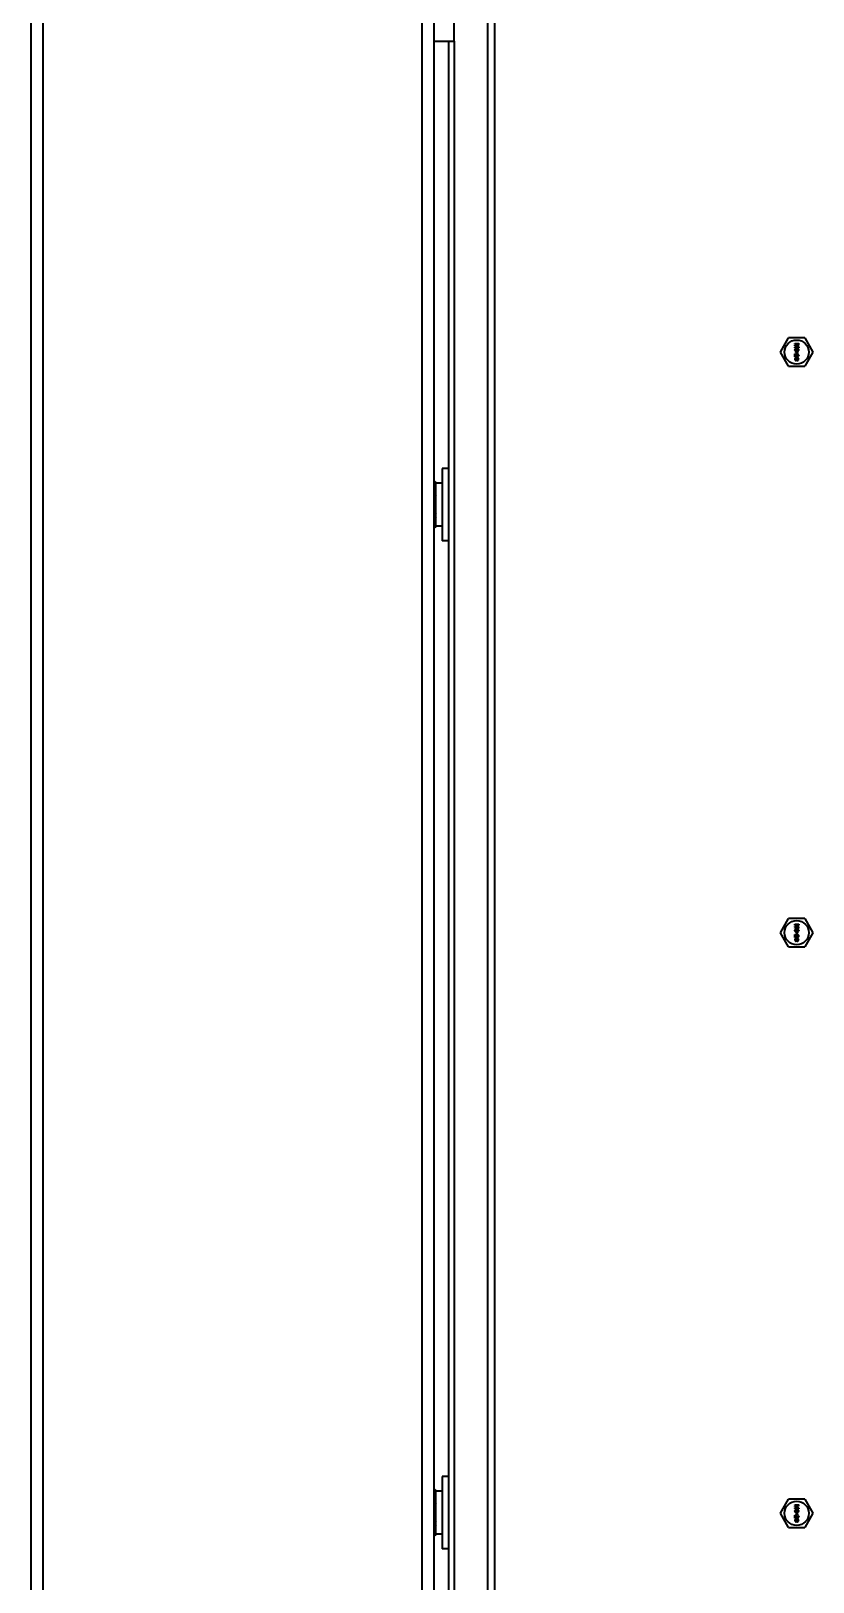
# Model space of a CAD drawing. Header units: millimetres. Extents: x 32496 to 166256, y 3504 to 23939.
# Drawn here: x 92005.8 to 92199.7, y 21314.8 to 21699.5 of the extents above; entities that cross this region are included whole.
import ezdxf

# ---------------------------------------------------------------- set-up
doc = ezdxf.new("R2010")
doc.units = ezdxf.units.MM
doc.layers.get('0').update_dxf_attribs({"lineweight": 35})

# ---------------------------------------------------------------- blocks, each defined once
blk = doc.blocks.new('8-1250')
at = {"linetype": 'Continuous'}
for p, q in [((-7957.13, -34766.29), (-7957.13, -32106.29)), ((-7954.13, -34766.29), (-7954.13, -32106.29)), ((-7860.13, -34766.29), (-7860.13, -32152.29)), ((-7857.13, -33063.31), (-7857.13, -32783.31)), ((-7842.13, -33005.99), (-7842.13, -33817.58)), ((-7843.83, -33814.64), (-7843.83, -33008.94)), ((-7852.13, -33063.31), (-7852.13, -33017.31)), ((-7857.13, -33760.26), (-7857.13, -33063.31)), ((-7857.13, -33063.31), (-7852.13, -33063.31)), ((-7853.53, -33175.64), (-7853.53, -33063.31)), ((-7852.13, -33063.31), (-7852.13, -33566.79)), ((-7771.25, -33140.45), (-7769.23, -33136.95)), ((-7765.19, -33136.95), (-7769.23, -33136.95)), ((-7767.71, -33138.47), (-7767.71, -33138.35)), ((-7767.71, -33138.35), (-7766.71, -33138.35)), ((-7766.92, -33138.47), (-7767.71, -33138.77)), ((-7766.92, -33138.47), (-7767.71, -33138.47)), ((-7767.71, -33138.93), (-7767.71, -33138.77)), ((-7767.71, -33138.93), (-7766.92, -33139.22)), ((-7767.71, -33139.35), (-7767.71, -33139.22)), ((-7767.71, -33139.22), (-7766.92, -33139.22)), ((-7767.61, -33138.85), (-7766.71, -33138.54)), ((-7766.71, -33139.16), (-7767.61, -33138.85)), ((-7766.71, -33138.35), (-7766.71, -33138.54)), ((-7766.71, -33139.16), (-7766.71, -33139.35)), ((-7765.19, -33136.95), (-7763.17, -33140.45)), ((-7769.23, -33143.95), (-7771.25, -33140.45)), ((-7766.71, -33139.35), (-7767.71, -33139.35)), ((-7767.69, -33139.74), (-7767.71, -33139.85)), ((-7767.71, -33139.95), (-7767.71, -33139.85)), ((-7767.71, -33139.95), (-7767.69, -33140.06)), ((-7767.71, -33141.64), (-7767.71, -33140.89)), ((-7767.71, -33140.89), (-7767.61, -33140.89)), ((-7767.61, -33141.64), (-7767.71, -33141.64)), ((-7767.69, -33142.06), (-7767.71, -33142.18)), ((-7767.71, -33142.18), (-7767.69, -33142.31)), ((-7767.63, -33139.64), (-7767.69, -33139.74)), ((-7767.69, -33140.06), (-7767.63, -33140.16)), ((-7767.63, -33141.95), (-7767.69, -33142.06)), ((-7767.69, -33142.31), (-7767.63, -33142.41)), ((-7767.54, -33139.58), (-7767.63, -33139.64)), ((-7767.63, -33140.16), (-7767.54, -33140.22)), ((-7767.56, -33141.89), (-7767.63, -33141.95)), ((-7767.63, -33142.41), (-7767.56, -33142.47)), ((-7767.61, -33139.83), (-7767.58, -33139.77)), ((-7767.61, -33139.83), (-7767.61, -33139.97)), ((-7767.58, -33140.04), (-7767.61, -33139.97)), ((-7767.07, -33141.47), (-7767.61, -33140.89)), ((-7767.61, -33141.06), (-7767.61, -33141.64)), ((-7767.61, -33141.06), (-7767.14, -33141.58)), ((-7767.61, -33142.18), (-7767.58, -33142.08)), ((-7767.58, -33142.29), (-7767.61, -33142.18)), ((-7767.58, -33139.77), (-7767.54, -33139.7)), ((-7767.54, -33140.1), (-7767.58, -33140.04)), ((-7767.58, -33142.08), (-7767.54, -33142.02)), ((-7767.54, -33142.35), (-7767.58, -33142.29)), ((-7767.48, -33141.85), (-7767.56, -33141.89)), ((-7767.56, -33142.47), (-7767.48, -33142.52)), ((-7767.44, -33139.54), (-7767.54, -33139.58)), ((-7767.54, -33139.7), (-7767.48, -33139.66)), ((-7767.48, -33140.14), (-7767.54, -33140.1)), ((-7767.54, -33140.22), (-7767.44, -33140.27)), ((-7767.54, -33142.02), (-7767.41, -33141.93)), ((-7767.41, -33142.43), (-7767.54, -33142.35)), ((-7767.48, -33139.66), (-7767.41, -33139.64)), ((-7767.41, -33140.16), (-7767.48, -33140.14)), ((-7767.41, -33141.83), (-7767.48, -33141.85)), ((-7767.48, -33142.52), (-7767.41, -33142.54)), ((-7767.29, -33139.52), (-7767.44, -33139.54)), ((-7767.33, -33140.27), (-7767.44, -33140.27)), ((-7767.35, -33139.64), (-7767.41, -33139.64)), ((-7767.41, -33140.16), (-7767.35, -33140.16)), ((-7767.31, -33141.81), (-7767.41, -33141.83)), ((-7767.41, -33141.93), (-7767.29, -33141.91)), ((-7767.29, -33142.45), (-7767.41, -33142.43)), ((-7767.41, -33142.54), (-7767.31, -33142.56)), ((-7767.39, -33140.6), (-7767.39, -33140.56)), ((-7767.39, -33140.56), (-7767.24, -33140.56)), ((-7767.24, -33140.6), (-7767.39, -33140.6)), ((-7767.35, -33139.64), (-7767.29, -33139.66)), ((-7767.29, -33140.14), (-7767.35, -33140.16)), ((-7767.33, -33140.43), (-7767.35, -33140.45)), ((-7767.35, -33140.45), (-7767.24, -33140.56)), ((-7767.24, -33140.6), (-7767.35, -33140.7)), ((-7767.35, -33140.7), (-7767.33, -33140.72)), ((-7767.33, -33140.27), (-7767.22, -33140.22)), ((-7767.2, -33140.56), (-7767.33, -33140.43)), ((-7767.33, -33140.72), (-7767.2, -33140.6)), ((-7767.31, -33141.81), (-7767.12, -33141.81)), ((-7767.12, -33142.56), (-7767.31, -33142.56)), ((-7767.29, -33139.52), (-7767.14, -33139.52)), ((-7767.29, -33139.66), (-7767.24, -33139.7)), ((-7767.24, -33140.1), (-7767.29, -33140.14)), ((-7767.14, -33141.91), (-7767.29, -33141.91)), ((-7767.29, -33142.45), (-7767.14, -33142.45)), ((-7767.24, -33139.7), (-7767.2, -33139.77)), ((-7767.2, -33140.04), (-7767.24, -33140.1)), ((-7767.22, -33140.22), (-7767.16, -33140.16)), ((-7767.2, -33139.77), (-7767.18, -33139.83)), ((-7767.18, -33139.97), (-7767.2, -33140.04)), ((-7767.07, -33140.43), (-7767.2, -33140.56)), ((-7767.2, -33140.6), (-7767.07, -33140.72)), ((-7767.09, -33139.74), (-7767.18, -33139.62)), ((-7767.14, -33139.62), (-7767.18, -33139.62)), ((-7767.18, -33139.97), (-7767.18, -33139.83)), ((-7767.16, -33140.16), (-7767.09, -33140.06)), ((-7767.16, -33140.56), (-7767.05, -33140.45)), ((-7767.16, -33140.56), (-7767.01, -33140.56)), ((-7767.05, -33140.7), (-7767.16, -33140.6)), ((-7767.01, -33140.6), (-7767.16, -33140.6)), ((-7766.99, -33139.54), (-7767.14, -33139.52)), ((-7767.14, -33139.62), (-7767.01, -33139.64)), ((-7767.14, -33141.58), (-7767.07, -33141.62)), ((-7767.14, -33141.91), (-7767.01, -33141.93)), ((-7767.01, -33142.43), (-7767.14, -33142.45)), ((-7767.01, -33141.83), (-7767.12, -33141.81)), ((-7767.12, -33142.56), (-7767.01, -33142.54)), ((-7767.07, -33139.85), (-7767.09, -33139.74)), ((-7767.09, -33140.06), (-7767.07, -33139.95)), ((-7767.07, -33139.85), (-7767.07, -33139.95)), ((-7767.05, -33140.45), (-7767.07, -33140.43)), ((-7767.07, -33140.72), (-7767.05, -33140.7)), ((-7766.99, -33141.52), (-7767.07, -33141.47)), ((-7767.07, -33141.62), (-7766.99, -33141.64)), ((-7767.01, -33139.64), (-7766.95, -33139.66)), ((-7767.01, -33140.56), (-7767.01, -33140.6)), ((-7766.95, -33141.85), (-7767.01, -33141.83)), ((-7767.01, -33141.93), (-7766.88, -33142.02)), ((-7766.88, -33142.35), (-7767.01, -33142.43)), ((-7767.01, -33142.54), (-7766.95, -33142.52)), ((-7766.88, -33139.58), (-7766.99, -33139.54)), ((-7766.99, -33141.52), (-7766.95, -33141.52)), ((-7766.95, -33141.64), (-7766.99, -33141.64)), ((-7766.95, -33139.66), (-7766.88, -33139.7)), ((-7766.88, -33140.08), (-7766.95, -33140.12)), ((-7766.95, -33140.22), (-7766.95, -33140.12)), ((-7766.95, -33140.22), (-7766.88, -33140.2)), ((-7766.95, -33141.02), (-7766.95, -33140.91)), ((-7766.86, -33140.93), (-7766.95, -33140.91)), ((-7766.95, -33141.02), (-7766.88, -33141.06)), ((-7766.88, -33141.47), (-7766.95, -33141.52)), ((-7766.95, -33141.64), (-7766.86, -33141.62)), ((-7766.86, -33141.89), (-7766.95, -33141.85)), ((-7766.95, -33142.52), (-7766.86, -33142.47)), ((-7766.8, -33139.64), (-7766.88, -33139.58)), ((-7766.88, -33139.7), (-7766.84, -33139.77)), ((-7766.84, -33140.02), (-7766.88, -33140.08)), ((-7766.88, -33140.2), (-7766.8, -33140.14)), ((-7766.88, -33141.06), (-7766.84, -33141.12)), ((-7766.84, -33141.41), (-7766.88, -33141.47)), ((-7766.88, -33142.02), (-7766.84, -33142.08)), ((-7766.84, -33142.29), (-7766.88, -33142.35)), ((-7766.78, -33141.02), (-7766.86, -33140.93)), ((-7766.86, -33141.62), (-7766.78, -33141.54)), ((-7766.8, -33141.95), (-7766.86, -33141.89)), ((-7766.86, -33142.47), (-7766.8, -33142.41)), ((-7766.84, -33139.77), (-7766.82, -33139.83)), ((-7766.82, -33139.95), (-7766.84, -33140.02)), ((-7766.84, -33141.12), (-7766.82, -33141.22)), ((-7766.82, -33141.31), (-7766.84, -33141.41)), ((-7766.84, -33142.08), (-7766.82, -33142.18)), ((-7766.82, -33142.18), (-7766.84, -33142.29)), ((-7766.82, -33139.95), (-7766.82, -33139.83)), ((-7766.82, -33141.31), (-7766.82, -33141.22)), ((-7766.73, -33139.74), (-7766.8, -33139.64)), ((-7766.8, -33140.14), (-7766.73, -33140.04)), ((-7766.73, -33142.06), (-7766.8, -33141.95)), ((-7766.8, -33142.41), (-7766.73, -33142.31)), ((-7766.73, -33141.1), (-7766.78, -33141.02)), ((-7766.78, -33141.54), (-7766.73, -33141.45)), ((-7766.71, -33139.85), (-7766.73, -33139.74)), ((-7766.73, -33140.04), (-7766.71, -33139.93)), ((-7766.71, -33141.24), (-7766.73, -33141.1)), ((-7766.73, -33141.45), (-7766.71, -33141.33)), ((-7766.71, -33142.18), (-7766.73, -33142.06)), ((-7766.73, -33142.31), (-7766.71, -33142.18)), ((-7766.71, -33139.85), (-7766.71, -33139.93)), ((-7766.71, -33141.24), (-7766.71, -33141.33)), ((-7763.17, -33140.45), (-7765.19, -33143.95)), ((-7769.23, -33143.95), (-7765.19, -33143.95)), ((-7855.13, -33169.29), (-7855.13, -33187.29)), ((-7853.53, -33169.29), (-7855.13, -33169.29)), ((-7856.73, -33172.82), (-7857, -33172.54)), ((-7856.73, -33183.76), (-7856.73, -33172.82)), ((-7855.13, -33172.94), (-7856.73, -33172.94)), ((-7853.53, -33180.91), (-7853.53, -33175.64)), ((-7853.53, -33425.64), (-7853.53, -33180.91)), ((-7856.73, -33183.76), (-7857, -33184.03)), ((-7855.13, -33183.64), (-7856.73, -33183.64)), ((-7853.53, -33187.29), (-7855.13, -33187.29)), ((-7771.25, -33284.45), (-7769.23, -33280.95)), ((-7765.19, -33280.95), (-7769.23, -33280.95)), ((-7765.19, -33280.95), (-7763.17, -33284.45)), ((-7769.23, -33287.95), (-7771.25, -33284.45)), ((-7767.71, -33282.47), (-7767.71, -33282.35)), ((-7767.71, -33282.35), (-7766.71, -33282.35)), ((-7766.92, -33282.47), (-7767.71, -33282.77)), ((-7766.92, -33282.47), (-7767.71, -33282.47)), ((-7767.71, -33282.93), (-7767.71, -33282.77)), ((-7767.71, -33282.93), (-7766.92, -33283.22)), ((-7767.71, -33283.35), (-7767.71, -33283.22)), ((-7767.71, -33283.22), (-7766.92, -33283.22)), ((-7766.71, -33283.35), (-7767.71, -33283.35)), ((-7767.69, -33283.74), (-7767.71, -33283.85)), ((-7767.71, -33283.95), (-7767.71, -33283.85)), ((-7767.71, -33283.95), (-7767.69, -33284.06)), ((-7767.71, -33285.64), (-7767.71, -33284.89)), ((-7767.71, -33284.89), (-7767.61, -33284.89)), ((-7767.63, -33283.64), (-7767.69, -33283.74)), ((-7767.69, -33284.06), (-7767.63, -33284.16)), ((-7767.54, -33283.58), (-7767.63, -33283.64)), ((-7767.63, -33284.16), (-7767.54, -33284.22)), ((-7767.61, -33282.85), (-7766.71, -33282.54)), ((-7766.71, -33283.16), (-7767.61, -33282.85)), ((-7767.61, -33283.83), (-7767.58, -33283.77)), ((-7767.61, -33283.83), (-7767.61, -33283.97)), ((-7767.58, -33284.04), (-7767.61, -33283.97)), ((-7767.07, -33285.47), (-7767.61, -33284.89)), ((-7767.61, -33285.06), (-7767.61, -33285.64)), ((-7767.61, -33285.06), (-7767.14, -33285.58)), ((-7767.58, -33283.77), (-7767.54, -33283.7)), ((-7767.54, -33284.1), (-7767.58, -33284.04)), ((-7767.44, -33283.54), (-7767.54, -33283.58)), ((-7767.54, -33283.7), (-7767.48, -33283.66)), ((-7767.48, -33284.14), (-7767.54, -33284.1)), ((-7767.54, -33284.22), (-7767.44, -33284.27)), ((-7767.48, -33283.66), (-7767.41, -33283.64)), ((-7767.41, -33284.16), (-7767.48, -33284.14)), ((-7767.29, -33283.52), (-7767.44, -33283.54)), ((-7767.33, -33284.27), (-7767.44, -33284.27)), ((-7767.35, -33283.64), (-7767.41, -33283.64)), ((-7767.41, -33284.16), (-7767.35, -33284.16)), ((-7767.39, -33284.6), (-7767.39, -33284.56)), ((-7767.39, -33284.56), (-7767.24, -33284.56)), ((-7767.24, -33284.6), (-7767.39, -33284.6)), ((-7767.35, -33283.64), (-7767.29, -33283.66)), ((-7767.29, -33284.14), (-7767.35, -33284.16)), ((-7767.33, -33284.43), (-7767.35, -33284.45)), ((-7767.35, -33284.45), (-7767.24, -33284.56)), ((-7767.24, -33284.6), (-7767.35, -33284.7)), ((-7767.35, -33284.7), (-7767.33, -33284.72)), ((-7767.33, -33284.27), (-7767.22, -33284.22)), ((-7767.2, -33284.56), (-7767.33, -33284.43)), ((-7767.33, -33284.72), (-7767.2, -33284.6)), ((-7767.29, -33283.52), (-7767.14, -33283.52)), ((-7767.29, -33283.66), (-7767.24, -33283.7)), ((-7767.24, -33284.1), (-7767.29, -33284.14)), ((-7767.24, -33283.7), (-7767.2, -33283.77)), ((-7767.2, -33284.04), (-7767.24, -33284.1)), ((-7767.22, -33284.22), (-7767.16, -33284.16)), ((-7767.2, -33283.77), (-7767.18, -33283.83)), ((-7767.18, -33283.97), (-7767.2, -33284.04)), ((-7767.07, -33284.43), (-7767.2, -33284.56)), ((-7767.2, -33284.6), (-7767.07, -33284.72)), ((-7767.09, -33283.74), (-7767.18, -33283.62)), ((-7767.14, -33283.62), (-7767.18, -33283.62)), ((-7767.18, -33283.97), (-7767.18, -33283.83)), ((-7767.16, -33284.16), (-7767.09, -33284.06)), ((-7767.16, -33284.56), (-7767.05, -33284.45)), ((-7767.16, -33284.56), (-7767.01, -33284.56)), ((-7767.05, -33284.7), (-7767.16, -33284.6)), ((-7767.01, -33284.6), (-7767.16, -33284.6)), ((-7766.99, -33283.54), (-7767.14, -33283.52)), ((-7767.14, -33283.62), (-7767.01, -33283.64)), ((-7767.07, -33283.85), (-7767.09, -33283.74)), ((-7767.09, -33284.06), (-7767.07, -33283.95)), ((-7767.07, -33283.85), (-7767.07, -33283.95)), ((-7767.05, -33284.45), (-7767.07, -33284.43)), ((-7767.07, -33284.72), (-7767.05, -33284.7)), ((-7766.99, -33285.52), (-7767.07, -33285.47)), ((-7767.01, -33283.64), (-7766.95, -33283.66)), ((-7767.01, -33284.56), (-7767.01, -33284.6)), ((-7766.88, -33283.58), (-7766.99, -33283.54)), ((-7766.95, -33283.66), (-7766.88, -33283.7)), ((-7766.88, -33284.08), (-7766.95, -33284.12)), ((-7766.95, -33284.22), (-7766.95, -33284.12)), ((-7766.95, -33284.22), (-7766.88, -33284.2)), ((-7766.95, -33285.02), (-7766.95, -33284.91)), ((-7766.86, -33284.93), (-7766.95, -33284.91)), ((-7766.95, -33285.02), (-7766.88, -33285.06)), ((-7766.88, -33285.47), (-7766.95, -33285.52)), ((-7766.8, -33283.64), (-7766.88, -33283.58)), ((-7766.88, -33283.7), (-7766.84, -33283.77)), ((-7766.84, -33284.02), (-7766.88, -33284.08)), ((-7766.88, -33284.2), (-7766.8, -33284.14)), ((-7766.88, -33285.06), (-7766.84, -33285.12)), ((-7766.84, -33285.41), (-7766.88, -33285.47)), ((-7766.78, -33285.02), (-7766.86, -33284.93)), ((-7766.84, -33283.77), (-7766.82, -33283.83)), ((-7766.82, -33283.95), (-7766.84, -33284.02)), ((-7766.84, -33285.12), (-7766.82, -33285.22)), ((-7766.82, -33285.31), (-7766.84, -33285.41)), ((-7766.82, -33283.95), (-7766.82, -33283.83)), ((-7766.82, -33285.31), (-7766.82, -33285.22)), ((-7766.73, -33283.74), (-7766.8, -33283.64)), ((-7766.8, -33284.14), (-7766.73, -33284.04)), ((-7766.73, -33285.1), (-7766.78, -33285.02)), ((-7766.78, -33285.54), (-7766.73, -33285.45)), ((-7766.71, -33283.85), (-7766.73, -33283.74)), ((-7766.73, -33284.04), (-7766.71, -33283.93)), ((-7766.71, -33285.24), (-7766.73, -33285.1)), ((-7766.73, -33285.45), (-7766.71, -33285.33)), ((-7766.71, -33282.35), (-7766.71, -33282.54)), ((-7766.71, -33283.16), (-7766.71, -33283.35)), ((-7766.71, -33283.85), (-7766.71, -33283.93)), ((-7766.71, -33285.24), (-7766.71, -33285.33)), ((-7763.17, -33284.45), (-7765.19, -33287.95)), ((-7769.23, -33287.95), (-7765.19, -33287.95)), ((-7767.61, -33285.64), (-7767.71, -33285.64)), ((-7767.69, -33286.06), (-7767.71, -33286.18)), ((-7767.71, -33286.18), (-7767.69, -33286.31)), ((-7767.63, -33285.95), (-7767.69, -33286.06)), ((-7767.69, -33286.31), (-7767.63, -33286.41)), ((-7767.56, -33285.89), (-7767.63, -33285.95)), ((-7767.63, -33286.41), (-7767.56, -33286.47)), ((-7767.61, -33286.18), (-7767.58, -33286.08)), ((-7767.58, -33286.29), (-7767.61, -33286.18)), ((-7767.58, -33286.08), (-7767.54, -33286.02)), ((-7767.54, -33286.35), (-7767.58, -33286.29)), ((-7767.48, -33285.85), (-7767.56, -33285.89)), ((-7767.56, -33286.47), (-7767.48, -33286.52)), ((-7767.54, -33286.02), (-7767.41, -33285.93)), ((-7767.41, -33286.43), (-7767.54, -33286.35)), ((-7767.41, -33285.83), (-7767.48, -33285.85)), ((-7767.48, -33286.52), (-7767.41, -33286.54)), ((-7767.31, -33285.81), (-7767.41, -33285.83)), ((-7767.41, -33285.93), (-7767.29, -33285.91)), ((-7767.29, -33286.45), (-7767.41, -33286.43)), ((-7767.41, -33286.54), (-7767.31, -33286.56)), ((-7767.31, -33285.81), (-7767.12, -33285.81)), ((-7767.12, -33286.56), (-7767.31, -33286.56)), ((-7767.14, -33285.91), (-7767.29, -33285.91)), ((-7767.29, -33286.45), (-7767.14, -33286.45)), ((-7767.14, -33285.58), (-7767.07, -33285.62)), ((-7767.14, -33285.91), (-7767.01, -33285.93)), ((-7767.01, -33286.43), (-7767.14, -33286.45)), ((-7767.01, -33285.83), (-7767.12, -33285.81)), ((-7767.12, -33286.56), (-7767.01, -33286.54)), ((-7767.07, -33285.62), (-7766.99, -33285.64)), ((-7766.95, -33285.85), (-7767.01, -33285.83)), ((-7767.01, -33285.93), (-7766.88, -33286.02)), ((-7766.88, -33286.35), (-7767.01, -33286.43)), ((-7767.01, -33286.54), (-7766.95, -33286.52)), ((-7766.99, -33285.52), (-7766.95, -33285.52)), ((-7766.95, -33285.64), (-7766.99, -33285.64)), ((-7766.95, -33285.64), (-7766.86, -33285.62)), ((-7766.86, -33285.89), (-7766.95, -33285.85)), ((-7766.95, -33286.52), (-7766.86, -33286.47)), ((-7766.88, -33286.02), (-7766.84, -33286.08)), ((-7766.84, -33286.29), (-7766.88, -33286.35)), ((-7766.86, -33285.62), (-7766.78, -33285.54)), ((-7766.8, -33285.95), (-7766.86, -33285.89)), ((-7766.86, -33286.47), (-7766.8, -33286.41)), ((-7766.84, -33286.08), (-7766.82, -33286.18)), ((-7766.82, -33286.18), (-7766.84, -33286.29)), ((-7766.73, -33286.06), (-7766.8, -33285.95)), ((-7766.8, -33286.41), (-7766.73, -33286.31)), ((-7766.71, -33286.18), (-7766.73, -33286.06)), ((-7766.73, -33286.31), (-7766.71, -33286.18)), ((-7855.13, -33419.29), (-7855.13, -33437.29)), ((-7853.53, -33419.29), (-7855.13, -33419.29)), ((-7856.73, -33422.82), (-7857, -33422.54)), ((-7856.73, -33433.76), (-7856.73, -33422.82)), ((-7855.13, -33422.94), (-7856.73, -33422.94)), ((-7853.53, -33430.91), (-7853.53, -33425.64)), ((-7771.25, -33428.45), (-7769.23, -33424.95)), ((-7765.19, -33424.95), (-7769.23, -33424.95)), ((-7767.71, -33426.47), (-7767.71, -33426.35)), ((-7767.71, -33426.35), (-7766.71, -33426.35)), ((-7766.92, -33426.47), (-7767.71, -33426.77)), ((-7766.92, -33426.47), (-7767.71, -33426.47)), ((-7767.71, -33426.93), (-7767.71, -33426.77)), ((-7767.71, -33426.93), (-7766.92, -33427.22)), ((-7767.71, -33427.35), (-7767.71, -33427.22)), ((-7767.71, -33427.22), (-7766.92, -33427.22)), ((-7766.71, -33427.35), (-7767.71, -33427.35)), ((-7767.69, -33427.74), (-7767.71, -33427.85)), ((-7767.63, -33427.64), (-7767.69, -33427.74)), ((-7767.54, -33427.58), (-7767.63, -33427.64)), ((-7767.61, -33426.85), (-7766.71, -33426.54)), ((-7766.71, -33427.16), (-7767.61, -33426.85)), ((-7767.61, -33427.83), (-7767.58, -33427.77)), ((-7767.61, -33427.83), (-7767.61, -33427.97)), ((-7767.58, -33427.77), (-7767.54, -33427.7)), ((-7767.44, -33427.54), (-7767.54, -33427.58)), ((-7767.54, -33427.7), (-7767.48, -33427.66)), ((-7767.48, -33427.66), (-7767.41, -33427.64)), ((-7767.29, -33427.52), (-7767.44, -33427.54)), ((-7767.35, -33427.64), (-7767.41, -33427.64)), ((-7767.35, -33427.64), (-7767.29, -33427.66)), ((-7767.29, -33427.52), (-7767.14, -33427.52)), ((-7767.29, -33427.66), (-7767.24, -33427.7)), ((-7767.24, -33427.7), (-7767.2, -33427.77)), ((-7767.2, -33427.77), (-7767.18, -33427.83)), ((-7767.09, -33427.74), (-7767.18, -33427.62)), ((-7767.14, -33427.62), (-7767.18, -33427.62)), ((-7767.18, -33427.97), (-7767.18, -33427.83)), ((-7766.99, -33427.54), (-7767.14, -33427.52)), ((-7767.14, -33427.62), (-7767.01, -33427.64)), ((-7767.07, -33427.85), (-7767.09, -33427.74)), ((-7767.01, -33427.64), (-7766.95, -33427.66)), ((-7766.88, -33427.58), (-7766.99, -33427.54)), ((-7766.95, -33427.66), (-7766.88, -33427.7)), ((-7766.8, -33427.64), (-7766.88, -33427.58)), ((-7766.88, -33427.7), (-7766.84, -33427.77)), ((-7766.84, -33427.77), (-7766.82, -33427.83)), ((-7766.82, -33427.95), (-7766.82, -33427.83)), ((-7766.73, -33427.74), (-7766.8, -33427.64)), ((-7766.71, -33427.85), (-7766.73, -33427.74)), ((-7766.71, -33426.35), (-7766.71, -33426.54)), ((-7766.71, -33427.16), (-7766.71, -33427.35)), ((-7765.19, -33424.95), (-7763.17, -33428.45)), ((-7853.53, -33566.79), (-7853.53, -33430.91)), ((-7769.23, -33431.95), (-7771.25, -33428.45)), ((-7767.71, -33427.95), (-7767.71, -33427.85)), ((-7767.71, -33427.95), (-7767.69, -33428.06)), ((-7767.71, -33429.64), (-7767.71, -33428.89)), ((-7767.71, -33428.89), (-7767.61, -33428.89)), ((-7767.61, -33429.64), (-7767.71, -33429.64)), ((-7767.69, -33430.06), (-7767.71, -33430.18)), ((-7767.71, -33430.18), (-7767.69, -33430.31)), ((-7767.69, -33428.06), (-7767.63, -33428.16)), ((-7767.63, -33429.95), (-7767.69, -33430.06)), ((-7767.69, -33430.31), (-7767.63, -33430.41)), ((-7767.63, -33428.16), (-7767.54, -33428.22)), ((-7767.56, -33429.89), (-7767.63, -33429.95)), ((-7767.63, -33430.41), (-7767.56, -33430.47)), ((-7767.58, -33428.04), (-7767.61, -33427.97)), ((-7767.07, -33429.47), (-7767.61, -33428.89)), ((-7767.61, -33429.06), (-7767.61, -33429.64)), ((-7767.61, -33429.06), (-7767.14, -33429.58)), ((-7767.61, -33430.18), (-7767.58, -33430.08)), ((-7767.58, -33430.29), (-7767.61, -33430.18)), ((-7767.54, -33428.1), (-7767.58, -33428.04)), ((-7767.58, -33430.08), (-7767.54, -33430.02)), ((-7767.54, -33430.35), (-7767.58, -33430.29)), ((-7767.48, -33429.85), (-7767.56, -33429.89)), ((-7767.56, -33430.47), (-7767.48, -33430.52)), ((-7767.48, -33428.14), (-7767.54, -33428.1)), ((-7767.54, -33428.22), (-7767.44, -33428.27)), ((-7767.54, -33430.02), (-7767.41, -33429.93)), ((-7767.41, -33430.43), (-7767.54, -33430.35)), ((-7767.41, -33428.16), (-7767.48, -33428.14)), ((-7767.41, -33429.83), (-7767.48, -33429.85)), ((-7767.48, -33430.52), (-7767.41, -33430.54)), ((-7767.33, -33428.27), (-7767.44, -33428.27)), ((-7767.41, -33428.16), (-7767.35, -33428.16)), ((-7767.31, -33429.81), (-7767.41, -33429.83)), ((-7767.41, -33429.93), (-7767.29, -33429.91)), ((-7767.29, -33430.45), (-7767.41, -33430.43)), ((-7767.41, -33430.54), (-7767.31, -33430.56)), ((-7767.39, -33428.6), (-7767.39, -33428.56)), ((-7767.39, -33428.56), (-7767.24, -33428.56)), ((-7767.24, -33428.6), (-7767.39, -33428.6)), ((-7767.29, -33428.14), (-7767.35, -33428.16)), ((-7767.33, -33428.43), (-7767.35, -33428.45)), ((-7767.35, -33428.45), (-7767.24, -33428.56)), ((-7767.24, -33428.6), (-7767.35, -33428.7)), ((-7767.35, -33428.7), (-7767.33, -33428.72)), ((-7767.33, -33428.27), (-7767.22, -33428.22)), ((-7767.2, -33428.56), (-7767.33, -33428.43)), ((-7767.33, -33428.72), (-7767.2, -33428.6)), ((-7767.31, -33429.81), (-7767.12, -33429.81)), ((-7767.12, -33430.56), (-7767.31, -33430.56)), ((-7767.24, -33428.1), (-7767.29, -33428.14)), ((-7767.14, -33429.91), (-7767.29, -33429.91)), ((-7767.29, -33430.45), (-7767.14, -33430.45)), ((-7767.2, -33428.04), (-7767.24, -33428.1)), ((-7767.22, -33428.22), (-7767.16, -33428.16)), ((-7767.18, -33427.97), (-7767.2, -33428.04)), ((-7767.07, -33428.43), (-7767.2, -33428.56)), ((-7767.2, -33428.6), (-7767.07, -33428.72)), ((-7767.16, -33428.16), (-7767.09, -33428.06)), ((-7767.16, -33428.56), (-7767.05, -33428.45)), ((-7767.16, -33428.56), (-7767.01, -33428.56)), ((-7767.05, -33428.7), (-7767.16, -33428.6)), ((-7767.01, -33428.6), (-7767.16, -33428.6)), ((-7767.14, -33429.58), (-7767.07, -33429.62)), ((-7767.14, -33429.91), (-7767.01, -33429.93)), ((-7767.01, -33430.43), (-7767.14, -33430.45)), ((-7767.01, -33429.83), (-7767.12, -33429.81)), ((-7767.12, -33430.56), (-7767.01, -33430.54)), ((-7767.09, -33428.06), (-7767.07, -33427.95)), ((-7767.07, -33427.85), (-7767.07, -33427.95)), ((-7767.05, -33428.45), (-7767.07, -33428.43)), ((-7767.07, -33428.72), (-7767.05, -33428.7)), ((-7766.99, -33429.52), (-7767.07, -33429.47)), ((-7767.07, -33429.62), (-7766.99, -33429.64)), ((-7767.01, -33428.56), (-7767.01, -33428.6)), ((-7766.95, -33429.85), (-7767.01, -33429.83)), ((-7767.01, -33429.93), (-7766.88, -33430.02)), ((-7766.88, -33430.35), (-7767.01, -33430.43)), ((-7767.01, -33430.54), (-7766.95, -33430.52)), ((-7766.99, -33429.52), (-7766.95, -33429.52)), ((-7766.95, -33429.64), (-7766.99, -33429.64)), ((-7766.88, -33428.08), (-7766.95, -33428.12)), ((-7766.95, -33428.22), (-7766.95, -33428.12)), ((-7766.95, -33428.22), (-7766.88, -33428.2)), ((-7766.95, -33429.02), (-7766.95, -33428.91)), ((-7766.86, -33428.93), (-7766.95, -33428.91)), ((-7766.95, -33429.02), (-7766.88, -33429.06)), ((-7766.88, -33429.47), (-7766.95, -33429.52)), ((-7766.95, -33429.64), (-7766.86, -33429.62)), ((-7766.86, -33429.89), (-7766.95, -33429.85)), ((-7766.95, -33430.52), (-7766.86, -33430.47)), ((-7766.84, -33428.02), (-7766.88, -33428.08)), ((-7766.88, -33428.2), (-7766.8, -33428.14)), ((-7766.88, -33429.06), (-7766.84, -33429.12)), ((-7766.84, -33429.41), (-7766.88, -33429.47)), ((-7766.88, -33430.02), (-7766.84, -33430.08)), ((-7766.84, -33430.29), (-7766.88, -33430.35)), ((-7766.78, -33429.02), (-7766.86, -33428.93)), ((-7766.86, -33429.62), (-7766.78, -33429.54)), ((-7766.8, -33429.95), (-7766.86, -33429.89)), ((-7766.86, -33430.47), (-7766.8, -33430.41)), ((-7766.82, -33427.95), (-7766.84, -33428.02)), ((-7766.84, -33429.12), (-7766.82, -33429.22)), ((-7766.82, -33429.31), (-7766.84, -33429.41)), ((-7766.84, -33430.08), (-7766.82, -33430.18)), ((-7766.82, -33430.18), (-7766.84, -33430.29)), ((-7766.82, -33429.31), (-7766.82, -33429.22)), ((-7766.8, -33428.14), (-7766.73, -33428.04)), ((-7766.73, -33430.06), (-7766.8, -33429.95)), ((-7766.8, -33430.41), (-7766.73, -33430.31)), ((-7766.73, -33429.1), (-7766.78, -33429.02)), ((-7766.78, -33429.54), (-7766.73, -33429.45)), ((-7766.73, -33428.04), (-7766.71, -33427.93)), ((-7766.71, -33429.24), (-7766.73, -33429.1)), ((-7766.73, -33429.45), (-7766.71, -33429.33)), ((-7766.71, -33430.18), (-7766.73, -33430.06)), ((-7766.73, -33430.31), (-7766.71, -33430.18)), ((-7766.71, -33427.85), (-7766.71, -33427.93)), ((-7766.71, -33429.24), (-7766.71, -33429.33)), ((-7763.17, -33428.45), (-7765.19, -33431.95)), ((-7856.73, -33433.76), (-7857, -33434.03)), ((-7855.13, -33433.64), (-7856.73, -33433.64)), ((-7769.23, -33431.95), (-7765.19, -33431.95)), ((-7853.53, -33437.29), (-7855.13, -33437.29))]:
    blk.add_line(p, q, dxfattribs=at)
for centre in [(-7767.21, -33140.45), (-7767.21, -33284.45), (-7767.21, -33428.45)]:
    blk.add_circle(centre, 3, dxfattribs=at)
for points, knots in [([(-7857, -33172.54), (-7856.97, -33172.57), (-7856.88, -33172.66), (-7856.79, -33172.76), (-7856.73, -33172.84)], [0, 0, 0, 0, 0.255062, 1, 1, 1, 1]), ([(-7856.73, -33175.03), (-7856.75, -33175.06), (-7856.85, -33175.17), (-7856.95, -33175.28), (-7857.03, -33175.36)], [0, 0, 0, 0, 0.244408, 1, 1, 1, 1]), ([(-7857.03, -33181.13), (-7857, -33181.16), (-7856.9, -33181.27), (-7856.8, -33181.38), (-7856.73, -33181.47)], [0, 0, 0, 0, 0.255211, 1, 1, 1, 1]), ([(-7857, -33422.54), (-7856.97, -33422.57), (-7856.88, -33422.66), (-7856.79, -33422.76), (-7856.73, -33422.84)], [0, 0, 0, 0, 0.255062, 1, 1, 1, 1]), ([(-7856.73, -33425.03), (-7856.75, -33425.06), (-7856.85, -33425.17), (-7856.95, -33425.28), (-7857.03, -33425.36)], [0, 0, 0, 0, 0.244408, 1, 1, 1, 1]), ([(-7857.03, -33431.13), (-7857, -33431.16), (-7856.9, -33431.27), (-7856.8, -33431.38), (-7856.73, -33431.47)], [0, 0, 0, 0, 0.255211, 1, 1, 1, 1])]:
    blk.add_open_spline(points, degree=3, knots=knots, dxfattribs=at)
for points in [[(-7857.03, -33175.36), (-7856.92, -33175.57), (-7856.82, -33175.79), (-7856.73, -33176.02)], [(-7856.73, -33180.47), (-7856.82, -33180.7), (-7856.92, -33180.92), (-7857.03, -33181.13)], [(-7857.03, -33425.36), (-7856.92, -33425.57), (-7856.82, -33425.79), (-7856.73, -33426.02)], [(-7856.73, -33430.47), (-7856.82, -33430.7), (-7856.92, -33430.92), (-7857.03, -33431.13)]]:
    blk.add_open_spline(points, degree=3, dxfattribs=at)

msp = doc.modelspace()

# ---------------------------------------------------------------- block references
at = {"color": 6}
msp.add_blockref('8-1250', (99962.893, 54760.291), dxfattribs=at)

doc.saveas('drawing.dxf')
